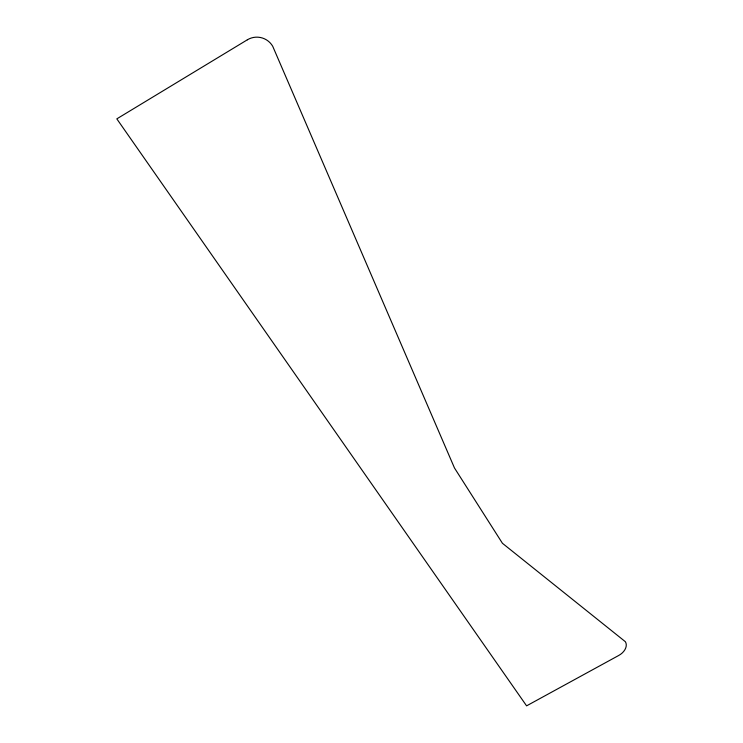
<?xml version="1.0" encoding="UTF-8"?>
<svg xmlns="http://www.w3.org/2000/svg" width="743" height="743" viewBox="0 0 743 743"><rect width="100%" height="100%" fill="white"/><g stroke="black" fill="none" stroke-linecap="round" stroke-linejoin="round"><path stroke-width="1.11" d="M247.373 39.788L116.818 118.861L526.592 705.85L618.761 655.447A12.77 8.888 -26.4 0 0 625.392 641.729L502.435 543.291L454.484 467.988L272.681 46.196A18.426 18.343 62.8 0 0 247.373 39.788"/></g></svg>
